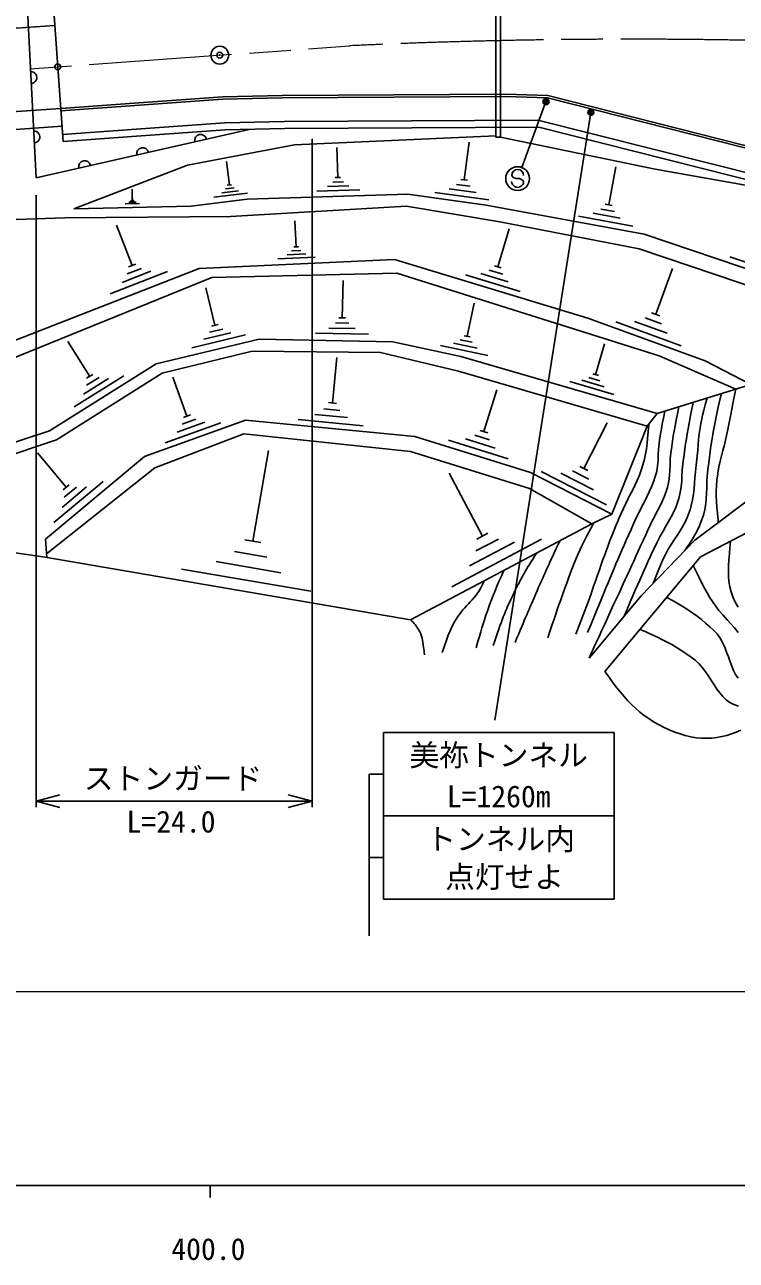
# Model space of a CAD drawing. Units: millimetres, scale not verified. Extents: x 40000 to 680000, y 20000 to 380000.
# Drawn here: x 452397 to 512240, y 198715 to 302601 of the extents above; entities that cross this region are included whole.
import ezdxf
from ezdxf.enums import TextEntityAlignment as Align

# ---------------------------------------------------------------- set-up
doc = ezdxf.new("R2010")
doc.units = ezdxf.units.MM
doc.header["$LTSCALE"] = 1000
doc.header["$PDMODE"] = 32
doc.header["$PDSIZE"] = 500
doc.linetypes.add('CHAIN', pattern=[18.5, 12, -1.5, 3.5, -1.5])
for name, color, linetype, lineweight in [('M-BGD', 7, 'Continuous', 25), ('M-BMK', 2, 'CHAIN', 13), ('M-BMK-SRVR', 3, 'Continuous', 25), ('M-STR-HTXT', 7, 'Continuous', 13), ('M-STR-STRC', 7, 'Continuous', 25), ('M-TTL-BAND', 7, 'Continuous', 25)]:
    doc.layers.add(name, color=color, linetype=linetype, lineweight=lineweight)
doc.styles.add('ＭＳ ゴシック', font='')
doc.styles.get('ＭＳ ゴシック').set_extended_font_data('MS Gothic')

msp = doc.modelspace()

# ---------------------------------------------------------------- linework, layer by layer
at = {"layer": 'M-BGD'}
for p, q in [((453350, 289735), (452484, 306585)), ((492017, 305014), (492013, 293137)), ((492417, 305013), (492413, 293137)), ((70065, 274767), (454923, 302548)), ((454865, 303346), (455629, 292774)), ((462003, 296041), (469053, 296550)), ((469053, 296550), (474058, 296661)), ((474058, 296661), (492860, 296769)), ((492860, 296769), (496380, 296654)), ((492861, 296569), (496353, 296454)), ((496353, 296454), (525441, 289084)), ((496380, 296654), (525472, 289283)), ((70597, 267788), (455427, 295567)), ((455427, 295567), (462003, 296041)), ((70711, 266292), (455535, 294070)), ((495555, 294584), (520042, 288392)), ((471281, 293802), (453350, 289735)), ((455629, 292774), (462204, 293248)), ((462204, 293248), (469255, 293757)), ((469255, 293757), (474260, 293868)), ((474260, 293868), (495642, 293985)), ((492013, 293271), (475093, 292511)), ((492013, 293137), (492413, 293137)), ((492413, 293137), (505427, 290450)), ((495642, 293985), (519467, 287959)), ((475093, 292511), (466097, 290796)), ((478739, 289748), (478660, 292287)), ((489347, 289557), (489781, 292734)), ((469611, 289120), (469369, 291106)), ((466097, 290796), (456527, 287126)), ((501510, 287457), (502102, 290648)), ((505427, 290450), (513316, 289048)), ((470000, 288880), (469291, 288793)), ((469788, 289142), (469433, 289099)), ((479668, 289051), (477855, 288995)), ((479204, 289400), (478297, 289372)), ((478966, 289755), (478513, 289741)), ((490358, 288494), (488088, 288804)), ((489852, 289025), (488717, 289180)), ((489630, 289518), (489063, 289595)), ((461603, 287805), (461299, 287799)), ((461524, 287925), (461372, 287922)), ((461448, 287923), (461429, 288773)), ((466401, 287346), (471119, 287921)), ((471133, 288442), (468296, 288096)), ((470389, 288639), (468971, 288466)), ((471119, 287921), (484607, 288341)), ((480586, 288717), (476960, 288604)), ((484607, 288341), (491201, 287440)), ((491430, 287885), (486891, 288505)), ((456527, 287126), (466401, 287346)), ((462063, 287573), (460849, 287546)), ((461757, 287687), (461150, 287674)), ((469707, 286473), (484515, 287349)), ((484515, 287349), (492357, 286039)), ((491201, 287440), (504485, 284978)), ((502481, 286334), (500201, 286756)), ((501995, 286895), (500856, 287106)), ((501795, 287404), (501225, 287509)), ((443648, 285938), (455779, 286355)), ((455779, 286355), (469707, 286473)), ((461428, 282363), (460108, 285756)), ((475217, 283921), (475117, 286122)), ((492357, 286039), (504081, 283743)), ((503536, 285667), (498977, 286511)), ((492180, 282246), (493148, 285451)), ((504485, 284978), (517514, 280581)), ((475625, 283625), (474838, 283589)), ((475414, 283930), (475021, 283912)), ((504081, 283743), (516672, 279493)), ((467082, 282104), (483484, 282852)), ((476832, 283049), (473688, 282906)), ((476032, 283328), (474460, 283256)), ((483484, 282852), (499757, 277937)), ((517059, 281269), (511683, 283083)), ((438197, 270860), (467082, 282104)), ((464418, 281853), (459571, 279966)), ((463017, 281866), (460594, 280922)), ((462223, 282114), (461011, 281643)), ((461731, 282481), (461125, 282245)), ((468124, 281336), (483686, 281717)), ((483686, 281717), (505740, 274753)), ((494054, 280182), (489476, 281564)), ((493048, 280985), (490759, 281676)), ((492614, 281616), (491469, 281961)), ((492466, 282160), (491894, 282333)), ((505464, 278254), (506862, 282094)), ((437259, 268826), (468124, 281336)), ((479102, 277963), (479168, 281090)), ((468382, 277326), (467619, 280484)), ((489611, 276401), (490200, 279176)), ((468664, 277394), (468100, 277257)), ((479651, 277505), (478535, 277528)), ((479382, 277957), (478823, 277969)), ((499757, 277937), (509630, 274341)), ((507607, 275610), (502122, 277607)), ((506436, 276658), (503693, 277656)), ((505950, 277456), (504578, 277955)), ((505807, 278129), (505121, 278379)), ((470964, 276517), (466453, 275427)), ((469728, 276696), (467472, 276151)), ((469055, 277011), (467927, 276738)), ((481308, 276576), (476841, 276669)), ((480201, 277046), (477967, 277093)), ((489859, 276348), (489363, 276454)), ((457867, 273034), (456035, 275966)), ((463463, 274074), (472115, 276163)), ((472115, 276163), (483354, 275929)), ((483354, 275929), (489067, 274716)), ((491341, 274791), (487376, 275633)), ((490434, 275398), (488452, 275819)), ((490022, 275899), (489031, 276110)), ((500410, 273176), (501165, 275779)), ((463959, 273311), (471512, 275153)), ((471512, 275153), (482305, 275029)), ((478282, 270791), (478652, 274616)), ((482305, 275029), (488874, 273467)), ((489067, 274716), (505594, 269923)), ((512188, 271958), (505740, 274753)), ((509630, 274341), (513455, 272349)), ((454478, 268460), (463463, 274074)), ((455079, 267705), (463959, 273311)), ((488874, 273467), (504754, 268849)), ((500642, 273109), (500177, 273244)), ((460747, 273085), (456557, 270468)), ((459438, 272850), (457343, 271541)), ((458129, 273197), (457605, 272870)), ((458652, 272942), (457605, 272288)), ((466042, 269688), (464863, 272961)), ((501946, 271521), (498227, 272600)), ((501124, 272163), (499264, 272702)), ((500767, 272669), (499837, 272939)), ((505594, 269923), (513455, 272349)), ((491022, 268386), (492113, 271900)), ((478912, 270178), (477546, 270310)), ((478624, 270758), (477941, 270824)), ((468886, 269127), (464210, 267443)), ((467549, 269174), (465210, 268331)), ((466796, 269431), (465626, 269010)), ((466335, 269793), (465750, 269582)), ((480856, 268887), (475392, 269415)), ((479543, 269566), (476810, 269830)), ((499425, 265291), (501387, 269136)), ((504754, 268849), (505594, 269923)), ((432824, 261359), (454478, 268460)), ((491493, 267689), (490238, 268079)), ((491335, 268289), (490708, 268484)), ((501770, 261456), (504754, 268849)), ((431586, 259879), (455079, 267705)), ((493064, 266101), (488044, 267660)), ((491965, 266993), (489455, 267772)), ((455879, 263709), (453462, 266603)), ((471582, 259168), (472889, 266790)), ((501331, 262241), (495838, 265044)), ((499832, 264391), (498458, 265092)), ((499768, 265115), (499082, 265466)), ((458982, 264195), (454848, 260742)), ((456137, 263925), (455621, 263493)), ((490885, 259610), (488086, 264899)), ((500238, 263491), (497491, 264893)), ((515371, 264241), (508755, 259274)), ((457603, 263745), (455536, 262019)), ((456741, 263727), (455707, 262864)), ((500101, 260637), (501770, 261456)), ((509234, 257858), (514932, 260849)), ((433969, 260673), (454116, 257840)), ((484852, 252568), (500101, 260637)), ((491357, 259860), (490413, 259360)), ((472262, 259052), (470901, 259285)), ((495863, 259342), (488307, 255344)), ((493574, 259098), (489796, 257099)), ((492229, 259354), (490340, 258354)), ((508755, 259274), (504230, 254578)), ((454116, 257840), (484852, 252568)), ((472756, 257846), (470034, 258313)), ((501192, 248231), (509234, 257858)), ((476466, 254968), (465577, 256836)), ((473930, 256524), (468486, 257457)), ((499858, 249345), (504230, 254578))]:
    msp.add_line(p, q, dxfattribs=at)
for points in [[(455441, 295367), (469063, 296350), (474061, 296461), (492861, 296569)], [(455585, 293372), (462161, 293847), (469227, 294357), (474252, 294468), (495555, 294584)], [(509804, 271222), (509633, 270649), (509512, 270201), (509411, 269783), (509305, 269295), (509293, 269237), (509189, 268697), (509117, 268202), (509067, 267736), (509030, 267281), (508996, 266820), (508957, 266336), (508904, 265812), (508873, 265562), (508811, 265015), (508767, 264515), (508730, 264045), (508690, 263591), (508637, 263136), (508559, 262666), (508448, 262165), (508350, 261807), (508176, 261296), (507977, 260840), (507758, 260426), (507523, 260038), (507278, 259665), (507025, 259293), (506771, 258909), (506519, 258498), (506274, 258049), (506100, 257684), (505891, 257213), (505719, 256816), (505551, 256406), (505356, 255900), (505262, 255649)], [(507880, 258367), (508227, 258843), (508505, 259257), (508737, 259642), (508941, 260034), (509138, 260470), (509299, 260859), (509478, 261367), (509600, 261846), (509676, 262305), (509718, 262754), (509739, 263202), (509751, 263658), (509765, 264132), (509793, 264632), (509848, 265169), (509854, 265214), (509926, 265760), (509989, 266253), (510048, 266715), (510110, 267169), (510179, 267637), (510262, 268142), (510329, 268522), (510426, 269045), (510513, 269491), (510600, 269905), (510696, 270331), (510809, 270815), (510950, 271401), (510996, 271590)], [(512188, 271958), (512065, 271304), (511961, 270749), (511870, 270266), (511787, 269832), (511706, 269420), (511621, 269004), (511528, 268561), (511421, 268063), (511365, 267807), (511239, 267276), (511114, 266803), (510993, 266358), (510880, 265913), (510776, 265440), (510687, 264909), (510679, 264852), (510614, 264312), (510573, 263832), (510556, 263388), (510558, 262958), (510577, 262519), (510610, 262048), (510655, 261524), (510709, 260923), (510724, 260752)], [(499738, 251499), (500004, 252145), (500252, 252748), (500484, 253312), (500701, 253841), (500905, 254338), (501098, 254808), (501281, 255254), (501457, 255680), (501627, 256090), (501793, 256488), (501957, 256877), (502119, 257263), (502283, 257647), (502450, 258035), (502621, 258430), (502799, 258836), (502985, 259257), (503181, 259696), (503388, 260158), (503609, 260647), (503829, 261132), (504065, 261630), (504291, 262079), (504508, 262497), (504717, 262903), (504918, 263316), (505114, 263756), (505304, 264241), (505403, 264526), (505546, 265040), (505625, 265513), (505662, 265966), (505679, 266417), (505699, 266886), (505742, 267393), (505780, 267677), (505863, 268190), (505936, 268621), (506013, 269041), (506108, 269525), (506228, 270119)], [(499858, 249345), (500155, 249988), (500434, 250594), (500696, 251164), (500944, 251702), (501179, 252211), (501401, 252693), (501612, 253152), (501814, 253591), (502008, 254012), (502195, 254418), (502377, 254813), (502555, 255199), (502730, 255579), (502904, 255957), (503077, 256335), (503252, 256716), (503430, 257103), (503612, 257500), (503799, 257908), (503994, 258331), (504196, 258772), (504407, 259234), (504630, 259720), (504865, 260233), (504911, 260334), (505148, 260830), (505376, 261275), (505596, 261691), (505805, 262096), (506005, 262509), (506193, 262951), (506369, 263441), (506451, 263703), (506575, 264221), (506636, 264694), (506660, 265147), (506669, 265604), (506687, 266089), (506734, 266588), (506805, 267125), (506873, 267593), (506941, 268021), (507014, 268436), (507095, 268867), (507189, 269343), (507300, 269892), (507420, 270487)], [(502809, 252878), (503080, 253506), (503324, 254073), (503545, 254587), (503748, 255056), (503936, 255490), (504114, 255898), (504286, 256289), (504456, 256672), (504630, 257055), (504810, 257448), (505001, 257860), (505207, 258299), (505434, 258775), (505588, 259098), (505836, 259588), (506080, 260030), (506318, 260439), (506548, 260834), (506769, 261230), (506977, 261644), (507172, 262093), (507350, 262593), (507400, 262755), (507532, 263277), (507608, 263756), (507649, 264211), (507672, 264665), (507696, 265138), (507738, 265652), (507768, 265900), (507843, 266445), (507913, 266930), (507981, 267373), (508049, 267793), (508120, 268207), (508196, 268633), (508280, 269089), (508374, 269593), (508482, 270162), (508605, 270816), (508612, 270855)], [(454251, 257817), (454158, 259338), (462477, 266287), (470957, 269342), (485194, 267966), (494944, 264939), (501770, 261456)], [(454234, 258099), (463353, 265354), (470837, 268209), (484854, 266723), (494843, 263617), (500101, 260637)], [(504872, 269001), (504828, 268384), (504786, 267851), (504739, 267379), (504682, 266942), (504607, 266515), (504508, 266074), (504379, 265593), (504275, 265245), (504098, 264728), (503909, 264268), (503711, 263846), (503503, 263442), (503288, 263034), (503154, 262775), (502374, 261070), (502313, 260929), (502121, 260473), (501942, 260040), (501775, 259624), (501616, 259221), (501464, 258826), (501316, 258432), (501171, 258036), (501025, 257631), (500877, 257213), (500725, 256777), (500565, 256316), (500396, 255827), (500216, 255304), (500022, 254742), (499813, 254135), (498755, 251364)], [(511742, 259175), (511701, 258631), (511658, 258111), (511619, 257612), (511591, 257132), (511579, 256668), (511588, 256217), (511624, 255776), (511693, 255343), (511801, 254914), (511952, 254486), (512153, 254058), (512410, 253625)], [(512393, 251512), (512087, 251884), (511762, 252267), (511482, 252574), (511110, 252979), (510783, 253362), (510495, 253730), (510236, 254092), (510000, 254457), (509778, 254834), (509562, 255232), (509343, 255657), (509115, 256121), (508868, 256630), (508626, 257131)], [(506385, 254447), (506926, 254148), (507406, 253876), (507837, 253623), (508229, 253378), (508596, 253132), (508950, 252876), (509302, 252601), (509664, 252297), (510049, 251955), (510316, 251708), (510618, 251383), (510872, 251027), (511086, 250647), (511269, 250252), (511429, 249848), (511575, 249444), (511715, 249046), (511857, 248661), (512011, 248299), (512185, 247964), (512387, 247666)], [(512431, 245316), (512036, 245440), (511688, 245619), (511379, 245845), (511102, 246112), (510849, 246413), (510612, 246740), (510384, 247086), (510157, 247445), (509924, 247810), (509677, 248172), (509410, 248525), (509113, 248863), (508780, 249178), (508456, 249427), (508000, 249737), (507584, 250010), (507194, 250254), (506817, 250476), (506438, 250685), (506045, 250888), (505623, 251094), (505159, 251310), (504638, 251545), (504143, 251764)], [(512625, 243275), (512231, 243114), (511834, 242971), (511433, 242849), (511027, 242749), (510614, 242673), (510194, 242624), (509764, 242604), (509325, 242614), (508875, 242656), (508412, 242734), (507936, 242848), (507596, 242950), (507077, 243131), (506587, 243326), (506123, 243537), (505684, 243762), (505267, 244001), (504871, 244256), (504494, 244526), (504132, 244811), (503786, 245112), (503451, 245428), (503128, 245760), (502813, 246107), (502504, 246470), (502200, 246849), (501898, 247245), (501597, 247656), (501294, 248083), (501192, 248231)]]:
    msp.add_lwpolyline(points, dxfattribs=at)
for centre, start, end in [((452917, 298160), 272.94386, 92.94386), ((453174, 293167), 272.94386, 92.94386), ((467192, 292875), 12.77956, 192.77956), ((462316, 291769), 12.77956, 192.77956), ((457440, 290663), 12.77956, 192.77956)]:
    msp.add_arc(centre, 500, start, end, dxfattribs=at)
for points, knots in [([(500246, 260709), (499596, 259498), (499417, 259144), (498952, 258110), (498376, 256829), (498142, 256073), (497661, 254753), (497137, 253314), (496983, 252836), (496395, 251041)], [0, 0, 0, 0, 1, 1, 1, 2, 2, 2, 3, 3, 3, 3]), ([(497394, 259205), (496457, 257180), (496214, 256654), (495489, 255006), (494746, 253318), (494518, 252772), (493637, 250664)], [0, 0, 0, 0, 1, 1, 1, 2, 2, 2, 2]), ([(495443, 258173), (494497, 256672), (494222, 256199), (493563, 254869), (492733, 253192), (492531, 252528), (491805, 250413)], [0, 0, 0, 0, 1, 1, 1, 2, 2, 2, 2]), ([(492693, 256717), (492003, 255148), (491801, 254700), (491334, 253368), (490908, 252154), (490785, 251723), (490372, 250217)], [0, 0, 0, 0, 1, 1, 1, 2, 2, 2, 2]), ([(490951, 255761), (490956, 255766), (491016, 255830), (491021, 255833), (491088, 255875), (490688, 255057), (490357, 254638), (489886, 254042), (489525, 253789), (489070, 253181), (488202, 252020), (488062, 251385), (487494, 249822)], [0, 0, 0, 0, 1, 1, 1, 2, 2, 2, 3, 3, 3, 4, 4, 4, 4]), ([(484852, 252568), (485181, 252252), (485302, 252103), (485513, 251750), (485826, 251225), (485852, 250850), (485942, 250245), (485979, 250002), (485995, 249911), (486011, 249619)], [0, 0, 0, 0, 1, 1, 1, 2, 2, 2, 3, 3, 3, 3])]:
    msp.add_open_spline(points, degree=3, knots=knots, dxfattribs=at)
msp.add_point((455177, 299058), dxfattribs=at)
msp.add_point((455177, 299058), dxfattribs=at)
at = {"layer": 'M-BMK'}
msp.add_line((70331, 271277), (479707, 300828), dxfattribs=at)
msp.add_arc((503435, -209397), 510777, 84.60604, 92.66267, dxfattribs=at)
at = {"layer": 'M-BMK-SRVR'}
msp.add_circle((468801, 300041), 750, dxfattribs=at)
msp.add_point((468801, 300041), dxfattribs=at)
at = {"layer": 'M-STR-HTXT'}
msp.add_line((74141, 221318), (562183, 221318), dxfattribs=at)
at = {"layer": 'M-STR-STRC'}
for p, q in [((496236, 296136), (494196, 290597)), ((500006, 295233), (491936, 244140)), ((476559, 292994), (476559, 236818)), ((493353, 289930), (493459, 289794)), ((493459, 289794), (493704, 289682)), ((493704, 289682), (494004, 289680)), ((494004, 289680), (494249, 289540)), ((494249, 289540), (494349, 289422)), ((453350, 288258), (453350, 236818)), ((482561, 243089), (501961, 243089)), ((482561, 243089), (482561, 229089)), ((501961, 243089), (501961, 229089)), ((481361, 239589), (481361, 225991)), ((481361, 239589), (482561, 239589)), ((453350, 237318), (455350, 237856)), ((453350, 237318), (476559, 237318)), ((453350, 237318), (455350, 236779)), ((476559, 237318), (474559, 237856)), ((476559, 237318), (474559, 236779)), ((482561, 236089), (501961, 236089)), ((481361, 232589), (482561, 232589)), ((482561, 229089), (501961, 229089))]:
    msp.add_line(p, q, dxfattribs=at)
for centre, radius in [((496236, 296136), 200), ((496236, 296136), 150), ((496236, 296136), 100), ((496236, 296136), 50), ((496236, 296136), 20), ((500006, 295233), 200), ((500006, 295233), 150), ((500006, 295233), 100), ((500006, 295233), 50), ((500006, 295233), 20), ((493850, 289659), 1000)]:
    msp.add_circle(centre, radius, dxfattribs=at)
for centre, start, end in [((493853, 289926), 359.55488, 179.55488), ((493849, 289426), 179.55488, 359.55488)]:
    msp.add_arc(centre, 500, start, end, dxfattribs=at)
for p in [(496236, 296136), (500006, 295233)]:
    msp.add_point(p, dxfattribs=at)
at = {"layer": 'M-TTL-BAND'}
for p, q in [((40000, 205000), (579000, 205000)), ((468000, 205000), (468000, 204000))]:
    msp.add_line(p, q, dxfattribs=at)

# ---------------------------------------------------------------- texts
at = {"layer": 'M-STR-STRC', "style": 'ＭＳ ゴシック'}
for s, p in [('美祢トンネル', (492261, 241187)), ('L=1260m', (492261, 237722)), ('L=24.0', (464702, 235596))]:
    msp.add_text(s, height=1833, dxfattribs=at).set_placement(p, align=Align.MIDDLE_CENTER)
msp.add_text('ストンガード', height=1833, dxfattribs=at).set_placement((464876, 237766), align=Align.BOTTOM_CENTER)
for s, p in [('トンネル内', (486172, 234135)), ('点灯せよ', (487754, 230957))]:
    msp.add_text(s, height=1833, dxfattribs=at).set_placement(p, align=Align.MIDDLE_LEFT)
at = {"layer": 'M-TTL-BAND', "style": 'ＭＳ ゴシック'}
msp.add_text('400.0', height=1833, dxfattribs=at).set_placement((467844, 198195), align=Align.BOTTOM_CENTER)

doc.saveas('drawing.dxf')
